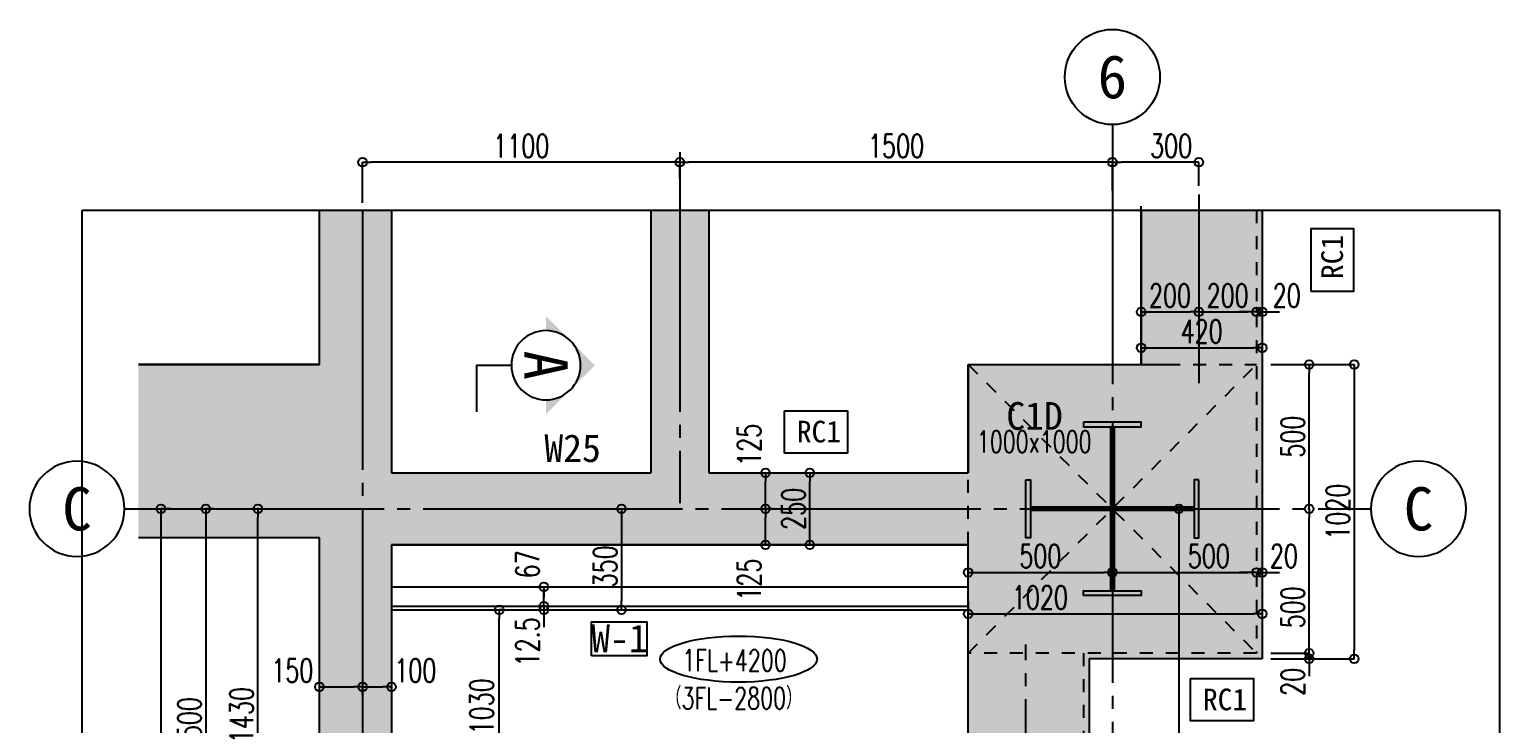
# Model space of a CAD drawing. Extents: x -229451 to 47804, y -161247 to 19812.
# Drawn here: x 11732 to 16831, y 17405 to 19812 of the extents above; entities that cross this region are included whole.
import ezdxf
from ezdxf.enums import TextEntityAlignment as Align

# ---------------------------------------------------------------- set-up
doc = ezdxf.new("R2010")
doc.units = 0
doc.header["$LTSCALE"] = 450
doc.linetypes.add('CENTER2', pattern=[2.3, 2, -0.1, 0.1, -0.1])
doc.linetypes.add('HIDDEN3', pattern=[0.2, 0.1, -0.1])
doc.layers.get('0').update_dxf_attribs({"linetype": 'CONTINUOUS'})
doc.layers.get('DEFPOINTS').update_dxf_attribs({"linetype": 'CONTINUOUS'})
doc.layers.add('E0_図面枠B_OFF', color=255, linetype='CONTINUOUS', plot=False)
for name, color, linetype in [('E1_文字A', 3, 'CONTINUOUS'), ('G1_ハッチング', 251, 'CONTINUOUS'), ('H寸法', 3, 'CONTINUOUS'), ('IA_通芯', 12, 'CENTER2'), ('IB_壁芯', 2, 'CENTER2'), ('ID1_躯体', 7, 'CONTINUOUS'), ('ID2_構造体', 8, 'HIDDEN3'), ('ID7_打放し表示', 231, 'UTILDN'), ('IE_鉄骨', 242, 'CONTINUOUS'), ('JA1_柱記号', 4, 'CONTINUOUS'), ('JA4_壁記号', 4, 'CONTINUOUS'), ('JA5_壁仕上記号', 4, 'CONTINUOUS'), ('JA7_切断記号', 241, 'CONTINUOUS'), ('JB1_仕上線A', 130, 'CONTINUOUS'), ('JB1_仕上線B_細線', 51, 'CONTINUOUS')]:
    doc.layers.add(name, color=color, linetype=linetype)
doc.styles.add('toda-A (0.7)', font='romans.shx', dxfattribs={"width": 0.7, "bigfont": 'extfont.shx'})
doc.styles.add('toda-G', font='')
doc.styles.get('toda-G').set_extended_font_data('MS Gothic')
doc.linetypes.add('UTILDN', pattern='A,5e-13,[130,ltypeshp.shx,S=0.45,R=0,X=0,Y=-0.45],0,-3', length=3)
doc.dimstyles.new('toda 1：30', dxfattribs={"dimscale": 30, "dimtxt": 2.7, "dimasz": 1, "dimexe": 0, "dimexo": 1, "dimgap": 0, "dimtad": 0, "dimdec": 3, "dimzin": 12, "dimdsep": 46, "dimtxsty": 'toda-A (0.7)', "dimblk": 'ORIGIN', "dimcen": 2.5, "dimclrd": 256, "dimclre": 256, "dimclrt": 7, "dimadec": 0, "dimazin": 0, "dimtfac": 1, "dimtdec": 3, "dimtix": 1, "dimtmove": 2, "dimatfit": 3, "dimldrblk": 'ORIGIN', "dimfxl": 0, "dimtvp": 0.7, "dimtolj": 1, "dimtzin": 0, "dimarcsym": 0})

# ---------------------------------------------------------------- blocks, each defined once
blk = doc.blocks.new('通芯符号B')
at = {"layer": 'IA_通芯', "linetype": 'Continuous'}
blk.add_circle((0, 0), 275, dxfattribs=at)
at = {"layer": 'IA_通芯', "style": 'toda-G'}
blk.add_attdef('X02', text='', height=250, dxfattribs=at).set_placement((0, 0), align=Align.MIDDLE)
blk = doc.blocks.new('_Origin')
at = {"color": 0, "linetype": 'ByBlock', "lineweight": -2}
blk.add_line((0, 0), (-1, 0), dxfattribs=at)
blk.add_circle((0, 0), 0.5, dxfattribs=at)
blk = doc.blocks.new('*D372')
at = {"layer": 'DEFPOINTS', "color": 0, "transparency": 16777216}
for p in [(15487.8, 17929.6), (14987.8, 17891.6), (15487.8, 17891.6)]:
    blk.add_point(p, dxfattribs=at)
at = {"layer": 'H寸法', "linetype": 'CENTER2', "lineweight": -2, "transparency": 16777216}
for p, q in [((14987.8, 17921.6), (14987.8, 17929.6)), ((15487.8, 17921.6), (15487.8, 17929.6))]:
    blk.add_line(p, q, dxfattribs=at)
at = {"layer": 'H寸法', "lineweight": -2, "transparency": 16777216}
blk.add_line((15017.8, 17929.6), (15457.8, 17929.6), dxfattribs=at)
at = {"layer": 'H寸法', "lineweight": -2, "transparency": 16777216, "xscale": 30, "yscale": 30, "zscale": 30, "rotation": 180}
blk.add_blockref('_Origin', (14987.8, 17929.6), dxfattribs=at)
at = {"layer": 'H寸法', "lineweight": -2, "transparency": 16777216, "xscale": 30, "yscale": 30, "zscale": 30}
blk.add_blockref('_Origin', (15487.8, 17929.6), dxfattribs=at)
at = {"layer": 'H寸法', "color": 7, "transparency": 16777216, "insert": (15237.8, 17986.3), "char_height": 81, "attachment_point": 5, "style": 'toda-A (0.7)'}
blk.add_mtext('\\A1;500', dxfattribs=at)
blk = doc.blocks.new('*D373')
at = {"layer": 'DEFPOINTS', "color": 0, "transparency": 16777216}
for p in [(15987.8, 17929.6), (15987.8, 17901.8), (15487.8, 17891.6)]:
    blk.add_point(p, dxfattribs=at)
at = {"layer": 'H寸法', "linetype": 'CENTER2', "lineweight": -2, "transparency": 16777216}
for p, q in [((15487.8, 17921.6), (15487.8, 17929.6)), ((15987.8, 17931.8), (15987.8, 17929.6))]:
    blk.add_line(p, q, dxfattribs=at)
at = {"layer": 'H寸法', "lineweight": -2, "transparency": 16777216}
blk.add_line((15517.8, 17929.6), (15957.8, 17929.6), dxfattribs=at)
at = {"layer": 'H寸法', "lineweight": -2, "transparency": 16777216, "xscale": 30, "yscale": 30, "zscale": 30, "rotation": 180}
blk.add_blockref('_Origin', (15487.8, 17929.6), dxfattribs=at)
at = {"layer": 'H寸法', "lineweight": -2, "transparency": 16777216, "xscale": 30, "yscale": 30, "zscale": 30}
blk.add_blockref('_Origin', (15987.8, 17929.6), dxfattribs=at)
at = {"layer": 'H寸法', "color": 7, "transparency": 16777216, "insert": (15822.4, 17986.3), "char_height": 81, "attachment_point": 5, "style": 'toda-A (0.7)'}
blk.add_mtext('\\A1;500', dxfattribs=at)
blk = doc.blocks.new('切断記号（小）')
at = {"layer": 'JA7_切断記号', "ltscale": 10}
h = blk.add_hatch(color=256, dxfattribs=at)
h.paths.add_polyline_path([(84.9, 84.9), (169.7, 0), (120, 0, 0.198912)])
h.paths.add_polyline_path([(-84.9, 84.9), (0, 169.7), (84.9, 84.9, 0.414214)])
h.paths.add_polyline_path([(-84.9, 84.9, 0.198912), (-120, 0), (-169.7, 0)])
blk.add_circle((0, 0), 120, dxfattribs=at)
at = {"layer": 'JA7_切断記号', "style": 'toda-G'}
blk.add_attdef('切断符号（小）', text='', height=150, dxfattribs=at).set_placement((0, 0), align=Align.MIDDLE)
blk = doc.blocks.new('*D378')
at = {"layer": 'DEFPOINTS', "color": 0, "transparency": 16777216}
for p in [(13361.8, 17799.9), (13401.5, 17799.9), (13897.9, 16769.9)]:
    blk.add_point(p, dxfattribs=at)
at = {"layer": 'H寸法', "linetype": 'CENTER2', "lineweight": -2, "transparency": 16777216}
for p, q in [((13371.5, 17799.9), (13361.8, 17799.9)), ((13867.9, 16769.9), (13361.8, 16769.9))]:
    blk.add_line(p, q, dxfattribs=at)
at = {"layer": 'H寸法', "lineweight": -2, "transparency": 16777216}
blk.add_line((13361.8, 16799.9), (13361.8, 17769.9), dxfattribs=at)
at = {"layer": 'H寸法', "lineweight": -2, "transparency": 16777216, "xscale": 30, "yscale": 30, "zscale": 30}
for p, rotation in [((13361.8, 17799.9), 90), ((13361.8, 16769.9), 270)]:
    blk.add_blockref('_Origin', p, dxfattribs=dict(at, rotation=rotation))
at = {"layer": 'H寸法', "color": 7, "transparency": 16777216, "insert": (13300.6, 17465.1), "char_height": 81, "attachment_point": 5, "rotation": 90, "style": 'toda-A (0.7)'}
blk.add_mtext('\\A1;1030', dxfattribs=at)
blk = doc.blocks.new('*D381')
at = {"layer": 'DEFPOINTS', "color": 0, "transparency": 16777216}
for p in [(12498.3, 18149.9), (12524.8, 18149.9), (12787.8, 16719.9)]:
    blk.add_point(p, dxfattribs=at)
at = {"layer": 'H寸法', "linetype": 'CENTER2', "lineweight": -2, "transparency": 16777216}
for p, q in [((12528.3, 18149.9), (12524.8, 18149.9)), ((12757.8, 16719.9), (12524.8, 16719.9))]:
    blk.add_line(p, q, dxfattribs=at)
at = {"layer": 'H寸法', "lineweight": -2, "transparency": 16777216}
blk.add_line((12524.8, 16749.9), (12524.8, 18119.9), dxfattribs=at)
at = {"layer": 'H寸法', "lineweight": -2, "transparency": 16777216, "xscale": 30, "yscale": 30, "zscale": 30}
for p, rotation in [((12524.8, 18149.9), 90), ((12524.8, 16719.9), 270)]:
    blk.add_blockref('_Origin', p, dxfattribs=dict(at, rotation=rotation))
at = {"layer": 'H寸法', "color": 7, "transparency": 16777216, "insert": (12468.1, 17434.9), "char_height": 81, "attachment_point": 5, "rotation": 90, "style": 'toda-A (0.7)'}
blk.add_mtext('\\A1;1430', dxfattribs=at)
blk = doc.blocks.new('*D385')
at = {"layer": 'DEFPOINTS', "color": 0, "transparency": 16777216}
for p in [(12253.9, 18149.9), (12188.4, 13949.9), (12270.6, 13949.9)]:
    blk.add_point(p, dxfattribs=at)
at = {"layer": 'H寸法', "linetype": 'CENTER2', "lineweight": -2, "transparency": 16777216}
for p, q in [((12223.9, 18149.9), (12188.4, 18149.9)), ((12240.6, 13949.9), (12188.4, 13949.9))]:
    blk.add_line(p, q, dxfattribs=at)
at = {"layer": 'H寸法', "lineweight": -2, "transparency": 16777216}
blk.add_line((12188.4, 18119.9), (12188.4, 13979.9), dxfattribs=at)
at = {"layer": 'H寸法', "lineweight": -2, "transparency": 16777216, "xscale": 30, "yscale": 30, "zscale": 30}
for p, rotation in [((12188.4, 18149.9), 90), ((12188.4, 13949.9), 270)]:
    blk.add_blockref('_Origin', p, dxfattribs=dict(at, rotation=rotation))
at = {"layer": 'H寸法', "color": 7, "transparency": 16777216, "insert": (12131.7, 16049.9), "char_height": 81, "attachment_point": 5, "rotation": 90, "style": 'toda-A (0.7)'}
blk.add_mtext('\\A1;4200', dxfattribs=at)
blk = doc.blocks.new('*D386')
at = {"layer": 'DEFPOINTS', "color": 0, "transparency": 16777216}
for p in [(14316.1, 18274.9), (14438.5, 18274.9), (14316.1, 18024.9)]:
    blk.add_point(p, dxfattribs=at)
at = {"layer": 'H寸法', "linetype": 'CENTER2', "lineweight": -2, "transparency": 16777216}
for p, q in [((14346.1, 18274.9), (14438.5, 18274.9)), ((14346.1, 18024.9), (14438.5, 18024.9))]:
    blk.add_line(p, q, dxfattribs=at)
at = {"layer": 'H寸法', "lineweight": -2, "transparency": 16777216}
blk.add_line((14438.5, 18054.9), (14438.5, 18244.9), dxfattribs=at)
at = {"layer": 'H寸法', "lineweight": -2, "transparency": 16777216, "xscale": 30, "yscale": 30, "zscale": 30}
for p, rotation in [((14438.5, 18274.9), 90), ((14438.5, 18024.9), 270)]:
    blk.add_blockref('_Origin', p, dxfattribs=dict(at, rotation=rotation))
at = {"layer": 'H寸法', "color": 7, "transparency": 16777216, "insert": (14381.8, 18149.9), "char_height": 81, "attachment_point": 5, "rotation": 90, "style": 'toda-A (0.7)'}
blk.add_mtext('\\A1;250', dxfattribs=at)
blk = doc.blocks.new('*D387')
at = {"layer": 'DEFPOINTS', "color": 0, "transparency": 16777216}
for p in [(16136.2, 18149.9), (16170, 18149.9), (16007.8, 17649.9)]:
    blk.add_point(p, dxfattribs=at)
at = {"layer": 'H寸法', "linetype": 'CENTER2', "lineweight": -2, "transparency": 16777216}
for p, q in [((16166.2, 18149.9), (16170, 18149.9)), ((16037.8, 17649.9), (16170, 17649.9))]:
    blk.add_line(p, q, dxfattribs=at)
at = {"layer": 'H寸法', "lineweight": -2, "transparency": 16777216}
blk.add_line((16170, 17679.9), (16170, 18119.9), dxfattribs=at)
at = {"layer": 'H寸法', "lineweight": -2, "transparency": 16777216, "xscale": 30, "yscale": 30, "zscale": 30}
for p, rotation in [((16170, 18149.9), 90), ((16170, 17649.9), 270)]:
    blk.add_blockref('_Origin', p, dxfattribs=dict(at, rotation=rotation))
at = {"layer": 'H寸法', "color": 7, "transparency": 16777216, "insert": (16113.3, 17808.6), "char_height": 81, "attachment_point": 5, "rotation": 90, "style": 'toda-A (0.7)'}
blk.add_mtext('\\A1;500', dxfattribs=at)
blk = doc.blocks.new('*D388')
at = {"layer": 'DEFPOINTS', "color": 0, "transparency": 16777216}
for p in [(16007.8, 18649.9), (16170, 18649.9), (16136.2, 18149.9)]:
    blk.add_point(p, dxfattribs=at)
at = {"layer": 'H寸法', "linetype": 'CENTER2', "lineweight": -2, "transparency": 16777216}
for p, q in [((16037.8, 18649.9), (16170, 18649.9)), ((16166.2, 18149.9), (16170, 18149.9))]:
    blk.add_line(p, q, dxfattribs=at)
at = {"layer": 'H寸法', "lineweight": -2, "transparency": 16777216}
blk.add_line((16170, 18179.9), (16170, 18619.9), dxfattribs=at)
at = {"layer": 'H寸法', "lineweight": -2, "transparency": 16777216, "xscale": 30, "yscale": 30, "zscale": 30}
for p, rotation in [((16170, 18649.9), 90), ((16170, 18149.9), 270)]:
    blk.add_blockref('_Origin', p, dxfattribs=dict(at, rotation=rotation))
at = {"layer": 'H寸法', "color": 7, "transparency": 16777216, "insert": (16113.3, 18399.9), "char_height": 81, "attachment_point": 5, "rotation": 90, "style": 'toda-A (0.7)'}
blk.add_mtext('\\A1;500', dxfattribs=at)
blk = doc.blocks.new('*D389')
at = {"layer": 'DEFPOINTS', "color": 0, "transparency": 16777216}
for p in [(16007.8, 17649.9), (16007.8, 17629.9), (16170, 17629.9)]:
    blk.add_point(p, dxfattribs=at)
at = {"layer": 'H寸法', "lineweight": -2, "transparency": 16777216}
for p, q in [((16170, 17679.9), (16170, 17709.9)), ((16170, 17649.9), (16170, 17629.9)), ((16170, 17599.9), (16170, 17569.9))]:
    blk.add_line(p, q, dxfattribs=at)
at = {"layer": 'H寸法', "linetype": 'CENTER2', "lineweight": -2, "transparency": 16777216}
for p, q in [((16037.8, 17649.9), (16170, 17649.9)), ((16037.8, 17629.9), (16170, 17629.9))]:
    blk.add_line(p, q, dxfattribs=at)
at = {"layer": 'H寸法', "lineweight": -2, "transparency": 16777216, "xscale": 30, "yscale": 30, "zscale": 30}
for p, rotation in [((16170, 17649.9), 270), ((16170, 17629.9), 90)]:
    blk.add_blockref('_Origin', p, dxfattribs=dict(at, rotation=rotation))
at = {"layer": 'H寸法', "color": 7, "transparency": 16777216, "insert": (16113.3, 17550.1), "char_height": 81, "attachment_point": 5, "rotation": 90, "style": 'toda-A (0.7)'}
blk.add_mtext('\\A1;20', dxfattribs=at)
blk = doc.blocks.new('*D390')
at = {"layer": 'DEFPOINTS', "color": 0, "transparency": 16777216}
for p in [(15987.8, 17901.8), (16007.8, 17929.6), (16007.8, 17901.8)]:
    blk.add_point(p, dxfattribs=at)
at = {"layer": 'H寸法', "lineweight": -2, "transparency": 16777216}
for p, q in [((15957.8, 17929.6), (15927.8, 17929.6)), ((15987.8, 17929.6), (16007.8, 17929.6)), ((16037.8, 17929.6), (16067.8, 17929.6))]:
    blk.add_line(p, q, dxfattribs=at)
at = {"layer": 'H寸法', "linetype": 'CENTER2', "lineweight": -2, "transparency": 16777216}
for p, q in [((15987.8, 17931.8), (15987.8, 17929.6)), ((16007.8, 17931.8), (16007.8, 17929.6))]:
    blk.add_line(p, q, dxfattribs=at)
at = {"layer": 'H寸法', "lineweight": -2, "transparency": 16777216, "xscale": 30, "yscale": 30, "zscale": 30}
blk.add_blockref('_Origin', (15987.8, 17929.6), dxfattribs=at)
at = {"layer": 'H寸法', "lineweight": -2, "transparency": 16777216, "xscale": 30, "yscale": 30, "zscale": 30, "rotation": 180}
blk.add_blockref('_Origin', (16007.8, 17929.6), dxfattribs=at)
at = {"layer": 'H寸法', "color": 7, "transparency": 16777216, "insert": (16082.7, 17986.3), "char_height": 81, "attachment_point": 5, "style": 'toda-A (0.7)'}
blk.add_mtext('\\A1;20', dxfattribs=at)
blk = doc.blocks.new('*D396')
at = {"layer": 'DEFPOINTS', "color": 0, "transparency": 16777216}
for p in [(15657.3, 18149.9), (15407.8, 16719.9), (15718.1, 16719.9)]:
    blk.add_point(p, dxfattribs=at)
at = {"layer": 'H寸法', "linetype": 'CENTER2', "lineweight": -2, "transparency": 16777216}
for p, q in [((15687.3, 18149.9), (15718.1, 18149.9)), ((15437.8, 16719.9), (15718.1, 16719.9))]:
    blk.add_line(p, q, dxfattribs=at)
at = {"layer": 'H寸法', "lineweight": -2, "transparency": 16777216}
blk.add_line((15718.1, 18119.9), (15718.1, 16749.9), dxfattribs=at)
at = {"layer": 'H寸法', "lineweight": -2, "transparency": 16777216, "xscale": 30, "yscale": 30, "zscale": 30}
for p, rotation in [((15718.1, 18149.9), 90), ((15718.1, 16719.9), 270)]:
    blk.add_blockref('_Origin', p, dxfattribs=dict(at, rotation=rotation))
at = {"layer": 'H寸法', "color": 7, "transparency": 16777216, "insert": (15661.4, 17242.2), "char_height": 81, "attachment_point": 5, "rotation": 90, "style": 'toda-A (0.7)'}
blk.add_mtext('\\A1;1430', dxfattribs=at)
blk = doc.blocks.new('*D401')
at = {"layer": 'DEFPOINTS', "color": 0, "transparency": 16777216}
for p in [(16007.8, 18708.4), (15587.8, 18660.4), (16007.8, 18660.4)]:
    blk.add_point(p, dxfattribs=at)
at = {"layer": 'H寸法', "linetype": 'CENTER2', "lineweight": -2, "transparency": 16777216}
for p, q in [((15587.8, 18690.4), (15587.8, 18708.4)), ((16007.8, 18690.4), (16007.8, 18708.4))]:
    blk.add_line(p, q, dxfattribs=at)
at = {"layer": 'H寸法', "lineweight": -2, "transparency": 16777216}
blk.add_line((15617.8, 18708.4), (15977.8, 18708.4), dxfattribs=at)
at = {"layer": 'H寸法', "lineweight": -2, "transparency": 16777216, "xscale": 30, "yscale": 30, "zscale": 30, "rotation": 180}
blk.add_blockref('_Origin', (15587.8, 18708.4), dxfattribs=at)
at = {"layer": 'H寸法', "lineweight": -2, "transparency": 16777216, "xscale": 30, "yscale": 30, "zscale": 30}
blk.add_blockref('_Origin', (16007.8, 18708.4), dxfattribs=at)
at = {"layer": 'H寸法', "color": 7, "transparency": 16777216, "insert": (15797.8, 18765.1), "char_height": 81, "attachment_point": 5, "style": 'toda-A (0.7)'}
blk.add_mtext('\\A1;420', dxfattribs=at)
blk = doc.blocks.new('*D402')
at = {"layer": 'DEFPOINTS', "color": 0, "transparency": 16777216}
for p in [(15787.8, 18832.4), (15587.8, 18813.5), (15787.8, 18813.5)]:
    blk.add_point(p, dxfattribs=at)
at = {"layer": 'H寸法', "linetype": 'CENTER2', "lineweight": -2, "transparency": 16777216}
for p, q in [((15587.8, 18843.5), (15587.8, 18832.4)), ((15787.8, 18843.5), (15787.8, 18832.4))]:
    blk.add_line(p, q, dxfattribs=at)
at = {"layer": 'H寸法', "lineweight": -2, "transparency": 16777216}
blk.add_line((15617.8, 18832.4), (15757.8, 18832.4), dxfattribs=at)
at = {"layer": 'H寸法', "lineweight": -2, "transparency": 16777216, "xscale": 30, "yscale": 30, "zscale": 30, "rotation": 180}
blk.add_blockref('_Origin', (15587.8, 18832.4), dxfattribs=at)
at = {"layer": 'H寸法', "lineweight": -2, "transparency": 16777216, "xscale": 30, "yscale": 30, "zscale": 30}
blk.add_blockref('_Origin', (15787.8, 18832.4), dxfattribs=at)
at = {"layer": 'H寸法', "color": 7, "transparency": 16777216, "insert": (15687.8, 18889.1), "char_height": 81, "attachment_point": 5, "style": 'toda-A (0.7)'}
blk.add_mtext('\\A1;200', dxfattribs=at)
blk = doc.blocks.new('*D403')
at = {"layer": 'DEFPOINTS', "color": 0, "transparency": 16777216}
for p in [(15987.8, 18832.4), (15787.8, 18813.5), (15987.8, 18813.5)]:
    blk.add_point(p, dxfattribs=at)
at = {"layer": 'H寸法', "linetype": 'CENTER2', "lineweight": -2, "transparency": 16777216}
for p, q in [((15787.8, 18843.5), (15787.8, 18832.4)), ((15987.8, 18843.5), (15987.8, 18832.4))]:
    blk.add_line(p, q, dxfattribs=at)
at = {"layer": 'H寸法', "lineweight": -2, "transparency": 16777216}
blk.add_line((15817.8, 18832.4), (15957.8, 18832.4), dxfattribs=at)
at = {"layer": 'H寸法', "lineweight": -2, "transparency": 16777216, "xscale": 30, "yscale": 30, "zscale": 30, "rotation": 180}
blk.add_blockref('_Origin', (15787.8, 18832.4), dxfattribs=at)
at = {"layer": 'H寸法', "lineweight": -2, "transparency": 16777216, "xscale": 30, "yscale": 30, "zscale": 30}
blk.add_blockref('_Origin', (15987.8, 18832.4), dxfattribs=at)
at = {"layer": 'H寸法', "color": 7, "transparency": 16777216, "insert": (15887.8, 18889.1), "char_height": 81, "attachment_point": 5, "style": 'toda-A (0.7)'}
blk.add_mtext('\\A1;200', dxfattribs=at)
blk = doc.blocks.new('*D404')
at = {"layer": 'DEFPOINTS', "color": 0, "transparency": 16777216}
for p in [(16007.8, 18832.4), (15987.8, 18813.5), (16007.8, 18813.5)]:
    blk.add_point(p, dxfattribs=at)
at = {"layer": 'H寸法', "lineweight": -2, "transparency": 16777216}
for p, q in [((15957.8, 18832.4), (15927.8, 18832.4)), ((15987.8, 18832.4), (16007.8, 18832.4)), ((16037.8, 18832.4), (16067.8, 18832.4))]:
    blk.add_line(p, q, dxfattribs=at)
at = {"layer": 'H寸法', "linetype": 'CENTER2', "lineweight": -2, "transparency": 16777216}
for p, q in [((15987.8, 18843.5), (15987.8, 18832.4)), ((16007.8, 18843.5), (16007.8, 18832.4))]:
    blk.add_line(p, q, dxfattribs=at)
at = {"layer": 'H寸法', "lineweight": -2, "transparency": 16777216, "xscale": 30, "yscale": 30, "zscale": 30}
blk.add_blockref('_Origin', (15987.8, 18832.4), dxfattribs=at)
at = {"layer": 'H寸法', "lineweight": -2, "transparency": 16777216, "xscale": 30, "yscale": 30, "zscale": 30, "rotation": 180}
blk.add_blockref('_Origin', (16007.8, 18832.4), dxfattribs=at)
at = {"layer": 'H寸法', "color": 7, "transparency": 16777216, "insert": (16092.7, 18889.1), "char_height": 81, "attachment_point": 5, "style": 'toda-A (0.7)'}
blk.add_mtext('\\A1;20', dxfattribs=at)
blk = doc.blocks.new('*D409')
at = {"layer": 'DEFPOINTS', "color": 0, "transparency": 16777216}
for p in [(13741.3, 18149.9), (13754.5, 17799.9), (13785.5, 17799.9)]:
    blk.add_point(p, dxfattribs=at)
at = {"layer": 'H寸法', "linetype": 'CENTER2', "lineweight": -2, "transparency": 16777216}
for p, q in [((13771.3, 18149.9), (13785.5, 18149.9)), ((13784.5, 17799.9), (13785.5, 17799.9))]:
    blk.add_line(p, q, dxfattribs=at)
at = {"layer": 'H寸法', "lineweight": -2, "transparency": 16777216}
blk.add_line((13785.5, 18119.9), (13785.5, 17829.9), dxfattribs=at)
at = {"layer": 'H寸法', "lineweight": -2, "transparency": 16777216, "xscale": 30, "yscale": 30, "zscale": 30}
for p, rotation in [((13785.5, 18149.9), 90), ((13785.5, 17799.9), 270)]:
    blk.add_blockref('_Origin', p, dxfattribs=dict(at, rotation=rotation))
at = {"layer": 'H寸法', "color": 7, "transparency": 16777216, "insert": (13728.8, 17950.3), "char_height": 81, "attachment_point": 5, "rotation": 90, "style": 'toda-A (0.7)'}
blk.add_mtext('\\A1;350', dxfattribs=at)
blk = doc.blocks.new('*D410')
at = {"layer": 'DEFPOINTS', "color": 0, "transparency": 16777216}
for p in [(14281.6, 18149.9), (14285.1, 18149.9), (14274.2, 18024.9)]:
    blk.add_point(p, dxfattribs=at)
at = {"layer": 'H寸法', "linetype": 'CENTER2', "lineweight": -2, "transparency": 16777216}
for p, q in [((14311.6, 18149.9), (14285.1, 18149.9)), ((14304.2, 18024.9), (14285.1, 18024.9))]:
    blk.add_line(p, q, dxfattribs=at)
at = {"layer": 'H寸法', "lineweight": -2, "transparency": 16777216}
blk.add_line((14285.1, 18054.9), (14285.1, 18119.9), dxfattribs=at)
at = {"layer": 'H寸法', "lineweight": -2, "transparency": 16777216, "xscale": 30, "yscale": 30, "zscale": 30}
for p, rotation in [((14285.1, 18149.9), 90), ((14285.1, 18024.9), 270)]:
    blk.add_blockref('_Origin', p, dxfattribs=dict(at, rotation=rotation))
at = {"layer": 'H寸法', "color": 7, "transparency": 16777216, "insert": (14228.4, 17904), "char_height": 81, "attachment_point": 5, "rotation": 90, "style": 'toda-A (0.7)'}
blk.add_mtext('\\A1;125', dxfattribs=at)
blk = doc.blocks.new('*D411')
at = {"layer": 'DEFPOINTS', "color": 0, "transparency": 16777216}
for p in [(14225.7, 18274.9), (14285.1, 18274.9), (14225.7, 18149.9)]:
    blk.add_point(p, dxfattribs=at)
at = {"layer": 'H寸法', "linetype": 'CENTER2', "lineweight": -2, "transparency": 16777216}
for p, q in [((14255.7, 18274.9), (14285.1, 18274.9)), ((14255.7, 18149.9), (14285.1, 18149.9))]:
    blk.add_line(p, q, dxfattribs=at)
at = {"layer": 'H寸法', "lineweight": -2, "transparency": 16777216}
blk.add_line((14285.1, 18179.9), (14285.1, 18244.9), dxfattribs=at)
at = {"layer": 'H寸法', "lineweight": -2, "transparency": 16777216, "xscale": 30, "yscale": 30, "zscale": 30}
for p, rotation in [((14285.1, 18274.9), 90), ((14285.1, 18149.9), 270)]:
    blk.add_blockref('_Origin', p, dxfattribs=dict(at, rotation=rotation))
at = {"layer": 'H寸法', "color": 7, "transparency": 16777216, "insert": (14228.4, 18371.7), "char_height": 81, "attachment_point": 5, "rotation": 90, "style": 'toda-A (0.7)'}
blk.add_mtext('\\A1;125', dxfattribs=at)
blk = doc.blocks.new('*D431')
at = {"layer": 'DEFPOINTS', "color": 0, "transparency": 16777216}
for p in [(14987.8, 17859.2), (16007.8, 17859.2), (16007.8, 17785.8)]:
    blk.add_point(p, dxfattribs=at)
at = {"layer": 'H寸法', "linetype": 'CENTER2', "lineweight": -2, "transparency": 16777216}
for p, q in [((14987.8, 17829.2), (14987.8, 17785.8)), ((16007.8, 17829.2), (16007.8, 17785.8))]:
    blk.add_line(p, q, dxfattribs=at)
at = {"layer": 'H寸法', "lineweight": -2, "transparency": 16777216}
blk.add_line((15017.8, 17785.8), (15977.8, 17785.8), dxfattribs=at)
at = {"layer": 'H寸法', "lineweight": -2, "transparency": 16777216, "xscale": 30, "yscale": 30, "zscale": 30, "rotation": 180}
blk.add_blockref('_Origin', (14987.8, 17785.8), dxfattribs=at)
at = {"layer": 'H寸法', "lineweight": -2, "transparency": 16777216, "xscale": 30, "yscale": 30, "zscale": 30}
blk.add_blockref('_Origin', (16007.8, 17785.8), dxfattribs=at)
at = {"layer": 'H寸法', "color": 7, "transparency": 16777216, "insert": (15236.4, 17842.5), "char_height": 81, "attachment_point": 5, "style": 'toda-A (0.7)'}
blk.add_mtext('\\A1;1020', dxfattribs=at)
blk = doc.blocks.new('*D432')
at = {"layer": 'DEFPOINTS', "color": 0, "transparency": 16777216}
for p in [(16007.8, 18649.9), (16007.8, 17629.9), (16326.8, 17629.9)]:
    blk.add_point(p, dxfattribs=at)
at = {"layer": 'H寸法', "linetype": 'CENTER2', "lineweight": -2, "transparency": 16777216}
for p, q in [((16037.8, 18649.9), (16326.8, 18649.9)), ((16037.8, 17629.9), (16326.8, 17629.9))]:
    blk.add_line(p, q, dxfattribs=at)
at = {"layer": 'H寸法', "lineweight": -2, "transparency": 16777216}
blk.add_line((16326.8, 18619.9), (16326.8, 17659.9), dxfattribs=at)
at = {"layer": 'H寸法', "lineweight": -2, "transparency": 16777216, "xscale": 30, "yscale": 30, "zscale": 30}
for p, rotation in [((16326.8, 18649.9), 90), ((16326.8, 17629.9), 270)]:
    blk.add_blockref('_Origin', p, dxfattribs=dict(at, rotation=rotation))
at = {"layer": 'H寸法', "color": 7, "transparency": 16777216, "insert": (16270.1, 18139.9), "char_height": 81, "attachment_point": 5, "rotation": 90, "style": 'toda-A (0.7)'}
blk.add_mtext('\\A1;1020', dxfattribs=at)
blk = doc.blocks.new('*D445')
at = {"layer": 'DEFPOINTS', "color": 0, "transparency": 16777216}
for p in [(13529.4, 17879.4), (13516.6, 17812.4), (13529.4, 17812.4)]:
    blk.add_point(p, dxfattribs=at)
at = {"layer": 'H寸法', "linetype": 'CENTER2', "lineweight": -2, "transparency": 16777216}
for p, q in [((13499.4, 17879.4), (13516.6, 17879.4)), ((13499.4, 17812.4), (13516.6, 17812.4))]:
    blk.add_line(p, q, dxfattribs=at)
at = {"layer": 'H寸法', "lineweight": -2, "transparency": 16777216}
blk.add_line((13516.6, 17849.4), (13516.6, 17842.4), dxfattribs=at)
at = {"layer": 'H寸法', "lineweight": -2, "transparency": 16777216, "xscale": 30, "yscale": 30, "zscale": 30}
for p, rotation in [((13516.6, 17879.4), 90), ((13516.6, 17812.4), 270)]:
    blk.add_blockref('_Origin', p, dxfattribs=dict(at, rotation=rotation))
at = {"layer": 'H寸法', "color": 7, "transparency": 16777216, "insert": (13459.9, 17957.6), "char_height": 81, "attachment_point": 5, "rotation": 90, "style": 'toda-A (0.7)'}
blk.add_mtext('\\A1;67', dxfattribs=at)
blk = doc.blocks.new('*D446')
at = {"layer": 'DEFPOINTS', "color": 0, "transparency": 16777216}
for p in [(13516.6, 17799.9), (13544, 17812.4), (13544, 17799.9)]:
    blk.add_point(p, dxfattribs=at)
at = {"layer": 'H寸法', "lineweight": -2, "transparency": 16777216}
for p, q in [((13516.6, 17842.4), (13516.6, 17872.4)), ((13516.6, 17812.4), (13516.6, 17799.9)), ((13516.6, 17769.9), (13516.6, 17739.9))]:
    blk.add_line(p, q, dxfattribs=at)
at = {"layer": 'H寸法', "linetype": 'CENTER2', "lineweight": -2, "transparency": 16777216}
for p, q in [((13514, 17812.4), (13516.6, 17812.4)), ((13514, 17799.9), (13516.6, 17799.9))]:
    blk.add_line(p, q, dxfattribs=at)
at = {"layer": 'H寸法', "lineweight": -2, "transparency": 16777216, "xscale": 30, "yscale": 30, "zscale": 30}
for p, rotation in [((13516.6, 17812.4), 270), ((13516.6, 17799.9), 90)]:
    blk.add_blockref('_Origin', p, dxfattribs=dict(at, rotation=rotation))
at = {"layer": 'H寸法', "color": 7, "transparency": 16777216, "insert": (13459.9, 17688.7), "char_height": 81, "attachment_point": 5, "rotation": 90, "style": 'toda-A (0.7)'}
blk.add_mtext('\\A1;12.5', dxfattribs=at)
blk = doc.blocks.new('壁仕上記号Ｓ')
at = {"layer": 'JA5_壁仕上記号'}
blk.add_lwpolyline([(-99.3, 60.2), (82.2, 60.2), (82.2, -62.1), (-99.3, -62.1)], close=True, dxfattribs=at)
at = {"layer": 'JA5_壁仕上記号', "style": 'toda-G'}
blk.add_attdef('壁仕上符号', text='', height=135, dxfattribs=at).set_placement((0, 0), align=Align.MIDDLE)
blk = doc.blocks.new('*D473')
at = {"layer": 'DEFPOINTS', "color": 0, "transparency": 16777216}
for p in [(15487.8, 19378), (15487.8, 19351.1), (15787.8, 19239.5)]:
    blk.add_point(p, dxfattribs=at)
at = {"layer": 'H寸法', "linetype": 'CENTER2', "lineweight": -2, "transparency": 16777216}
for p, q in [((15487.8, 19348), (15487.8, 19351.1)), ((15787.8, 19269.5), (15787.8, 19351.1))]:
    blk.add_line(p, q, dxfattribs=at)
at = {"layer": 'H寸法', "lineweight": -2, "transparency": 16777216}
blk.add_line((15757.8, 19351.1), (15517.8, 19351.1), dxfattribs=at)
at = {"layer": 'H寸法', "lineweight": -2, "transparency": 16777216, "xscale": 30, "yscale": 30, "zscale": 30, "rotation": 180}
blk.add_blockref('_Origin', (15487.8, 19351.1), dxfattribs=at)
at = {"layer": 'H寸法', "lineweight": -2, "transparency": 16777216, "xscale": 30, "yscale": 30, "zscale": 30}
blk.add_blockref('_Origin', (15787.8, 19351.1), dxfattribs=at)
at = {"layer": 'H寸法', "color": 7, "transparency": 16777216, "insert": (15691.6, 19407.8), "char_height": 81, "attachment_point": 5, "style": 'toda-A (0.7)'}
blk.add_mtext('\\A1;300', dxfattribs=at)
blk = doc.blocks.new('*D474')
at = {"layer": 'DEFPOINTS', "color": 0, "transparency": 16777216}
for p in [(13987.8, 19351.1), (13987.8, 19264.6), (15487.8, 19223.1)]:
    blk.add_point(p, dxfattribs=at)
at = {"layer": 'H寸法', "linetype": 'CENTER2', "lineweight": -2, "transparency": 16777216}
for p, q in [((13987.8, 19294.6), (13987.8, 19351.1)), ((15487.8, 19253.1), (15487.8, 19351.1))]:
    blk.add_line(p, q, dxfattribs=at)
at = {"layer": 'H寸法', "lineweight": -2, "transparency": 16777216}
blk.add_line((15457.8, 19351.1), (14017.8, 19351.1), dxfattribs=at)
at = {"layer": 'H寸法', "lineweight": -2, "transparency": 16777216, "xscale": 30, "yscale": 30, "zscale": 30, "rotation": 180}
blk.add_blockref('_Origin', (13987.8, 19351.1), dxfattribs=at)
at = {"layer": 'H寸法', "lineweight": -2, "transparency": 16777216, "xscale": 30, "yscale": 30, "zscale": 30}
blk.add_blockref('_Origin', (15487.8, 19351.1), dxfattribs=at)
at = {"layer": 'H寸法', "color": 7, "transparency": 16777216, "insert": (14737.8, 19407.8), "char_height": 81, "attachment_point": 5, "style": 'toda-A (0.7)'}
blk.add_mtext('\\A1;1500', dxfattribs=at)
blk = doc.blocks.new('*D475')
at = {"layer": 'DEFPOINTS', "color": 0, "transparency": 16777216}
for p in [(12887.8, 19351.1), (13987.8, 19264.6), (12887.8, 19180.9)]:
    blk.add_point(p, dxfattribs=at)
at = {"layer": 'H寸法', "linetype": 'CENTER2', "lineweight": -2, "transparency": 16777216}
for p, q in [((12887.8, 19210.9), (12887.8, 19351.1)), ((13987.8, 19294.6), (13987.8, 19351.1))]:
    blk.add_line(p, q, dxfattribs=at)
at = {"layer": 'H寸法', "lineweight": -2, "transparency": 16777216}
blk.add_line((13957.8, 19351.1), (12917.8, 19351.1), dxfattribs=at)
at = {"layer": 'H寸法', "lineweight": -2, "transparency": 16777216, "xscale": 30, "yscale": 30, "zscale": 30, "rotation": 180}
blk.add_blockref('_Origin', (12887.8, 19351.1), dxfattribs=at)
at = {"layer": 'H寸法', "lineweight": -2, "transparency": 16777216, "xscale": 30, "yscale": 30, "zscale": 30}
blk.add_blockref('_Origin', (13987.8, 19351.1), dxfattribs=at)
at = {"layer": 'H寸法', "color": 7, "transparency": 16777216, "insert": (13437.8, 19407.8), "char_height": 81, "attachment_point": 5, "style": 'toda-A (0.7)'}
blk.add_mtext('\\A1;1100', dxfattribs=at)
blk = doc.blocks.new('*D476')
at = {"layer": 'DEFPOINTS', "color": 0, "transparency": 16777216}
for p in [(12340.8, 18149.9), (12343.8, 16649.9), (12465.7, 16649.9)]:
    blk.add_point(p, dxfattribs=at)
at = {"layer": 'H寸法', "linetype": 'CENTER2', "lineweight": -2, "transparency": 16777216}
for p, q in [((12370.8, 18149.9), (12343.8, 18149.9)), ((12435.7, 16649.9), (12343.8, 16649.9))]:
    blk.add_line(p, q, dxfattribs=at)
at = {"layer": 'H寸法', "lineweight": -2, "transparency": 16777216}
blk.add_line((12343.8, 18119.9), (12343.8, 16679.9), dxfattribs=at)
at = {"layer": 'H寸法', "lineweight": -2, "transparency": 16777216, "xscale": 30, "yscale": 30, "zscale": 30}
for p, rotation in [((12343.8, 18149.9), 90), ((12343.8, 16649.9), 270)]:
    blk.add_blockref('_Origin', p, dxfattribs=dict(at, rotation=rotation))
at = {"layer": 'H寸法', "color": 7, "transparency": 16777216, "insert": (12287.1, 17399.9), "char_height": 81, "attachment_point": 5, "rotation": 90, "style": 'toda-A (0.7)'}
blk.add_mtext('\\A1;1500', dxfattribs=at)
blk = doc.blocks.new('*D478')
at = {"layer": 'DEFPOINTS', "color": 0, "transparency": 16777216}
for p in [(12737.8, 17537.9), (12887.8, 17537.9), (12887.8, 17532.6)]:
    blk.add_point(p, dxfattribs=at)
at = {"layer": 'H寸法', "linetype": 'CENTER2', "lineweight": -2, "transparency": 16777216}
for p, q in [((12737.8, 17507.9), (12737.8, 17532.6)), ((12887.8, 17507.9), (12887.8, 17532.6))]:
    blk.add_line(p, q, dxfattribs=at)
at = {"layer": 'H寸法', "lineweight": -2, "transparency": 16777216}
blk.add_line((12767.8, 17532.6), (12857.8, 17532.6), dxfattribs=at)
at = {"layer": 'H寸法', "lineweight": -2, "transparency": 16777216, "xscale": 30, "yscale": 30, "zscale": 30, "rotation": 180}
blk.add_blockref('_Origin', (12737.8, 17532.6), dxfattribs=at)
at = {"layer": 'H寸法', "lineweight": -2, "transparency": 16777216, "xscale": 30, "yscale": 30, "zscale": 30}
blk.add_blockref('_Origin', (12887.8, 17532.6), dxfattribs=at)
at = {"layer": 'H寸法', "color": 7, "transparency": 16777216, "insert": (12644.1, 17589.3), "char_height": 81, "attachment_point": 5, "style": 'toda-A (0.7)'}
blk.add_mtext('\\A1;150', dxfattribs=at)
blk = doc.blocks.new('*D479')
at = {"layer": 'DEFPOINTS', "color": 0, "transparency": 16777216}
for p in [(12887.8, 17494.6), (12987.8, 17532.6), (12987.8, 17494.6)]:
    blk.add_point(p, dxfattribs=at)
at = {"layer": 'H寸法', "linetype": 'CENTER2', "lineweight": -2, "transparency": 16777216}
for p, q in [((12887.8, 17524.6), (12887.8, 17532.6)), ((12987.8, 17524.6), (12987.8, 17532.6))]:
    blk.add_line(p, q, dxfattribs=at)
at = {"layer": 'H寸法', "lineweight": -2, "transparency": 16777216}
blk.add_line((12917.8, 17532.6), (12957.8, 17532.6), dxfattribs=at)
at = {"layer": 'H寸法', "lineweight": -2, "transparency": 16777216, "xscale": 30, "yscale": 30, "zscale": 30, "rotation": 180}
blk.add_blockref('_Origin', (12887.8, 17532.6), dxfattribs=at)
at = {"layer": 'H寸法', "lineweight": -2, "transparency": 16777216, "xscale": 30, "yscale": 30, "zscale": 30}
blk.add_blockref('_Origin', (12987.8, 17532.6), dxfattribs=at)
at = {"layer": 'H寸法', "color": 7, "transparency": 16777216, "insert": (13070.7, 17589.3), "char_height": 81, "attachment_point": 5, "style": 'toda-A (0.7)'}
blk.add_mtext('\\A1;100', dxfattribs=at)

msp = doc.modelspace()

# ---------------------------------------------------------------- hatches: boundary and pattern name
at = {"layer": 'G1_ハッチング'}
h = msp.add_hatch(color=256, dxfattribs=at)
h.paths.add_polyline_path([(16007.809, 19184.8986), (15587.809, 19184.8986), (15587.809, 18649.8986), (14987.809, 18649.8986), (14987.809, 18274.8986), (14087.809, 18274.8986), (14087.809, 19184.8986), (13887.809, 19184.8986), (13887.809, 18274.8986), (12987.809, 18274.8986), (12987.809, 19184.8986), (12737.809, 19184.8986), (12737.809, 18649.8986), (12109.9672, 18649.8986), (12109.9672, 18049.8986), (12737.809, 18049.8986), (12737.809, 16774.8986), (12109.9672, 16774.8986), (12109.9672, 16524.8986), (12737.809, 16524.8986), (12737.809, 13485.078), (12987.809, 13485.078), (12987.809, 13799.8986), (14987.809, 13799.8986), (14987.809, 13485.078), (15407.809, 13485.078), (15407.809, 17629.8986), (16007.809, 17629.8986)])
h.paths.add_polyline_path([(14987.809, 14049.8986), (12987.809, 14049.8986), (12987.809, 18024.8986), (14987.809, 18024.8986)], flags=16)

# ---------------------------------------------------------------- linework, layer by layer
at = {"layer": 'E0_図面枠B_OFF'}
msp.add_lwpolyline([(11915.3963, 19184.8986), (16830.7482, 19184.8986), (16830.7482, 12652.787), (11915.3963, 12652.787)], close=True, dxfattribs=at)
at = {"layer": 'E1_文字A', "color": 3, "linetype": 'ByBlock'}
msp.add_ellipse((14191.5174, 17629.0612), major_axis=(272.0809, 0), ratio=0.293812859, dxfattribs=at)
at = {"layer": 'IA_通芯'}
for p, q in [((15487.809, 19481.7546), (15487.809, 13137.2651)), ((12062.1227, 18149.8986), (16384.5371, 18149.8986))]:
    msp.add_line(p, q, dxfattribs=at)
at = {"layer": 'IB_壁芯'}
for p, q in [((13987.809, 19385.7049), (13987.809, 18169.1623)), ((15787.809, 19239.4621), (15787.809, 18584.9643)), ((12887.809, 19184.8986), (12887.809, 13485.0011)), ((15187.809, 13485.078), (15187.809, 17679.3661))]:
    msp.add_line(p, q, dxfattribs=at)
at = {"layer": 'ID1_躯体'}
for p, q in [((12737.809, 18649.8986), (12737.809, 19184.8986)), ((12987.809, 19184.8986), (12987.809, 18274.8986)), ((13887.809, 19184.8986), (13887.809, 18274.8986)), ((14087.809, 19184.8986), (14087.809, 18274.8986)), ((15587.809, 19184.8986), (15587.809, 18649.8986)), ((16007.809, 19184.8986), (16007.809, 17629.8986)), ((12737.809, 18649.8986), (12109.9672, 18649.8986)), ((14987.809, 18649.8986), (15587.809, 18649.8986)), ((14987.809, 18649.8986), (14987.809, 18274.8986)), ((12987.809, 18274.8986), (13887.809, 18274.8986)), ((14087.809, 18274.8986), (14987.809, 18274.8986)), ((12737.809, 18049.8986), (12109.9672, 18049.8986)), ((12737.809, 16774.8986), (12737.809, 18049.8986)), ((12987.809, 18024.8986), (14987.809, 18024.8986)), ((12987.809, 18024.8986), (12987.809, 14049.8986)), ((14987.809, 14049.8986), (14987.809, 18024.8986)), ((16007.809, 17629.8986), (15407.809, 17629.8986)), ((15407.809, 17629.8986), (15407.809, 13485.078))]:
    msp.add_line(p, q, dxfattribs=at)
at = {"layer": 'ID2_構造体'}
for p, q in [((15987.809, 19184.8986), (15987.809, 17649.8986)), ((14987.809, 17650.0486), (15987.809, 18649.8986)), ((14987.809, 18649.8986), (15987.809, 17650.0486)), ((15587.809, 18649.8986), (15987.809, 18649.8986)), ((15587.809, 18649.8986), (15987.809, 18649.8986)), ((14987.809, 18024.8986), (14987.809, 18274.8986)), ((15987.809, 17649.8986), (14987.809, 17649.8986)), ((15387.809, 17649.8986), (15387.809, 13485.078))]:
    msp.add_line(p, q, dxfattribs=at)
at = {"layer": 'ID7_打放し表示', "ltscale": 0.1}
for p, q in [((12737.809, 18649.8986), (12737.809, 19184.8986)), ((14087.809, 19184.8986), (14087.809, 18274.8986)), ((15587.809, 18649.8986), (15587.809, 19199.0821)), ((16007.809, 19184.8986), (16007.809, 17629.8986)), ((12109.9672, 18649.8986), (12737.809, 18649.8986)), ((14987.809, 18649.8986), (15687.809, 18649.8986)), ((14987.809, 18274.8986), (14987.809, 18649.8986)), ((14087.809, 18274.8986), (14987.809, 18274.8986)), ((12737.809, 16774.8986), (12737.809, 18049.8986)), ((12987.809, 18024.8986), (12987.809, 14049.8986)), ((14987.809, 18024.8986), (12987.809, 18024.8986)), ((14987.809, 14049.8986), (14987.809, 18024.8986)), ((15407.809, 17629.8986), (15407.809, 13485.078)), ((16007.809, 17629.8986), (15407.809, 17629.8986))]:
    msp.add_line(p, q, dxfattribs=at)
at = {"layer": 'IE_鉄骨'}
for p, q in [((15481.809, 18433.8986), (15481.809, 17865.8986)), ((15493.809, 18433.8986), (15493.809, 17865.8986)), ((15771.809, 18155.8986), (15203.809, 18155.8986)), ((15771.809, 18143.8986), (15203.809, 18143.8986))]:
    msp.add_line(p, q, dxfattribs=at)
for points in [[(15387.809, 18449.8986), (15387.809, 18433.8986), (15587.809, 18433.8986), (15587.809, 18449.8986)], [(15187.809, 18249.8986), (15203.809, 18249.8986), (15203.809, 18049.8986), (15187.809, 18049.8986)], [(15787.809, 18249.8986), (15771.809, 18249.8986), (15771.809, 18049.8986), (15787.809, 18049.8986)], [(15387.809, 17849.8986), (15387.809, 17865.8986), (15587.809, 17865.8986), (15587.809, 17849.8986)]]:
    msp.add_lwpolyline(points, close=True, dxfattribs=at)
at = {"layer": 'JA4_壁記号'}
msp.add_lwpolyline([(13682.0274, 17640.2613), (13682.0274, 17758.0616), (13873.8283, 17758.0616), (13873.8283, 17640.2613)], close=True, dxfattribs=at)
at = {"layer": 'JA7_切断記号'}
msp.add_lwpolyline([(13283.5773, 18486.3433), (13283.5773, 18647.5815), (13403.5773, 18647.5815)], dxfattribs=at)
at = {"layer": 'JB1_仕上線A'}
msp.add_line((12987.809, 17799.8986), (14987.809, 17799.8986), dxfattribs=at)
at = {"layer": 'JB1_仕上線B_細線'}
for p, q in [((12987.809, 17879.3986), (14987.809, 17879.3986)), ((12987.809, 17812.3986), (14987.809, 17812.3986))]:
    msp.add_line(p, q, dxfattribs=at)

# ---------------------------------------------------------------- block references
at = {"layer": 'IA_通芯', "xscale": 0.6, "yscale": 0.6, "zscale": 0.6}
msp.add_blockref('通芯符号B', (15487.809, 19646.7546), dxfattribs=at).add_auto_attribs({'X02': '6'})
at = {"layer": 'IA_通芯'}
ref = msp.add_blockref('通芯符号B', (11897.1227, 18149.8986), dxfattribs=dict(at, xscale=-0.6, yscale=0.6, zscale=0.6))
ref.add_attrib('X02', 'C', dxfattribs={"height": 150, "style": 'toda-G'}).set_placement((11897.1227, 18149.8986), align=Align.MIDDLE)
ref = msp.add_blockref('通芯符号B', (16549.5371, 18149.8986), dxfattribs=dict(at, xscale=-0.6, yscale=0.6, zscale=0.6))
ref.add_attrib('X02', 'C', dxfattribs={"height": 150, "style": 'toda-G'}).set_placement((16549.5371, 18149.8986), align=Align.MIDDLE)
at = {"layer": 'JA5_壁仕上記号'}
ref = msp.add_blockref('壁仕上記号Ｓ', (16249.9913, 19022.9517), dxfattribs=dict(at, xscale=1.2, yscale=1.2, zscale=1.2, rotation=90))
ref.add_attrib('壁仕上符号', 'RC1', dxfattribs={"height": 75, "rotation": 90, "style": 'toda-G'}).set_placement((16249.9913, 19022.9517), align=Align.MIDDLE)
ref = msp.add_blockref('壁仕上記号Ｓ', (14470.1946, 18417.7201), dxfattribs=dict(at, xscale=1.2, yscale=1.2, zscale=1.2))
ref.add_attrib('壁仕上符号', 'RC1', dxfattribs={"height": 75, "style": 'toda-G'}).set_placement((14470.1946, 18417.7201), align=Align.MIDDLE)
ref = msp.add_blockref('壁仕上記号Ｓ', (15878.4447, 17489.0741), dxfattribs=dict(at, xscale=1.2, yscale=1.2, zscale=1.2))
ref.add_attrib('壁仕上符号', 'RC1', dxfattribs={"height": 75, "style": 'toda-G'}).set_placement((15878.4447, 17489.0741), align=Align.MIDDLE)
at = {"layer": 'JA7_切断記号'}
ref = msp.add_blockref('切断記号（小）', (13523.5773, 18647.5815), dxfattribs=dict(at, xscale=-1, rotation=269.9999999999998))
ref.add_attrib('切断符号（小）', 'A', dxfattribs={"height": 150, "rotation": 270, "style": 'toda-G'}).set_placement((13523.5773, 18647.5815), align=Align.MIDDLE)

# ---------------------------------------------------------------- texts
at = {"layer": 'E1_文字A', "color": 3, "linetype": 'ByBlock', "style": 'toda-A (0.7)', "width": 0.7}
msp.add_text('1000x1000', height=75, dxfattribs=at).set_placement((15216.733, 18382.4602), align=Align.MIDDLE_CENTER)
for s, p in [('1FL+4200', (13996.366, 17586.7797)), ('（3FL-2800）', (13936.1396, 17455.9404))]:
    msp.add_text(s, height=75, dxfattribs=at).set_placement(p)
at = {"layer": 'JA1_柱記号', "style": 'toda-G'}
msp.add_text('C1D', height=96, dxfattribs=at).set_placement((15217.9949, 18471.8388), align=Align.MIDDLE_CENTER)
at = {"layer": 'JA4_壁記号', "style": 'toda-G'}
msp.add_text('W25', height=96, dxfattribs=at).set_placement((13615.9624, 18312.279), align=Align.CENTER)
msp.add_text('W-1', height=96, dxfattribs=at).set_placement((13876.4944, 17652.9536), align=Align.RIGHT)

# ---------------------------------------------------------------- dimensions: what is measured, and where the dimension line sits
at = {"layer": 'H寸法'}
for base, p1, p2, picture, middle in [((12887.809, 19351.1477), (13987.809, 19264.5903), (12887.809, 19180.9215), '*D475', (13437.809, 19407.8477)), ((13987.809, 19351.1477), (15487.809, 19223.0938), (13987.809, 19264.5903), '*D474', (14737.809, 19407.8477)), ((15787.809, 18832.3569), (15587.809, 18813.4678), (15787.809, 18813.4678), '*D402', (15687.809, 18889.0569)), ((15987.809, 18832.3569), (15787.809, 18813.4678), (15987.809, 18813.4678), '*D403', (15887.809, 18889.0569)), ((16007.809, 18708.3787), (15587.809, 18660.3984), (16007.809, 18660.3984), '*D401', (15797.809, 18765.0787)), ((15487.809, 17929.6005), (14987.809, 17891.5893), (15487.809, 17891.5893), '*D372', (15237.809, 17986.3005))]:
    dim = msp.add_linear_dim(base=base, p1=p1, p2=p2, dimstyle='toda 1：30', override={"dimfxl": 0}, dxfattribs=at)
    dim.commit()
    dim.dimension.update_dxf_attribs({"geometry": picture, "text_midpoint": middle})
for base, p1, p2, picture, middle in [((15487.809, 19351.1477), (15787.809, 19239.4621), (15487.809, 19377.9669), '*D473', (15691.5519, 19407.8477)), ((16007.809, 18832.3569), (15987.809, 18813.4678), (16007.809, 18813.4678), '*D404', (16092.6723, 18889.0569)), ((15987.809, 17929.6005), (15487.809, 17891.5893), (15987.809, 17901.7646), '*D373', (15822.3605, 17986.3005)), ((16007.809, 17929.6005), (15987.809, 17901.7646), (16007.809, 17901.7646), '*D390', (16082.7128, 17986.3005)), ((16007.809, 17785.804), (14987.809, 17859.1765), (16007.809, 17859.1765), '*D431', (15236.3625, 17842.504)), ((12887.809, 17532.6461), (12737.809, 17537.9361), (12887.809, 17537.9361), '*D478', (12644.0556, 17589.3461)), ((12987.809, 17532.6461), (12887.809, 17494.5577), (12987.809, 17494.5577), '*D479', (13070.7297, 17589.3461))]:
    dim = msp.add_linear_dim(base=base, p1=p1, p2=p2, dimstyle='toda 1：30', override={"dimfxl": 0}, dxfattribs=at)
    dim.commit()
    dim.dimension.update_dxf_attribs({"geometry": picture, "text_midpoint": middle, "dimtype": 160})
for base, p1, p2, picture, middle in [((16170.0397, 18649.8986), (16136.153, 18149.8986), (16007.809, 18649.8986), '*D388', (16113.3397, 18399.8986)), ((16326.8446, 17629.8986), (16007.809, 18649.8986), (16007.809, 17629.8986), '*D432', (16270.1446, 18139.8986)), ((14438.4659, 18274.8986), (14316.1458, 18024.8986), (14316.1458, 18274.8986), '*D386', (14381.7659, 18149.8986)), ((12188.3915, 13949.8986), (12253.8695, 18149.8986), (12270.5984, 13949.8986), '*D385', (12131.6915, 16049.8986)), ((12343.8491, 16649.8986), (12340.8, 18149.8986), (12465.7336, 16649.8986), '*D476', (12287.1491, 17399.8986)), ((12524.7951, 18149.8986), (12787.809, 16719.8986), (12498.2732, 18149.8986), '*D381', (12468.0951, 17434.8986))]:
    dim = msp.add_linear_dim(base=base, p1=p1, p2=p2, angle=90, dimstyle='toda 1：30', override={"dimfxl": 0}, dxfattribs=at)
    dim.commit()
    dim.dimension.update_dxf_attribs({"geometry": picture, "text_midpoint": middle})
for base, p1, p2, angle, picture, middle in [((14285.1108, 18274.8986), (14225.7195, 18149.8986), (14225.7195, 18274.8986), 90, '*D411', (14228.4108, 18371.7386)), ((13785.5196, 17799.8986), (13741.2949, 18149.8986), (13754.5476, 17799.8986), 90, '*D409', (13728.8196, 17950.2536)), ((14285.1108, 18149.8986), (14274.2193, 18024.8986), (14281.6458, 18149.8986), 90, '*D410', (14228.4108, 17903.967)), ((15718.0678, 16719.8986), (15657.3096, 18149.8986), (15407.809, 16719.8986), 270, '*D396', (15661.3678, 17242.2119)), ((16170.0397, 18149.8986), (16007.809, 17649.8986), (16136.153, 18149.8986), 90, '*D387', (16113.3397, 17808.5692)), ((13516.5503, 17812.3986), (13529.4067, 17879.3986), (13529.4067, 17812.3986), 90, '*D445', (13459.8503, 17957.5918)), ((13516.5503, 17799.8986), (13543.9766, 17812.3986), (13543.9766, 17799.8986), 90, '*D446', (13459.8503, 17688.6622)), ((13361.8378, 17799.8986), (13897.8946, 16769.8986), (13401.5242, 17799.8986), 90, '*D378', (13300.6355, 17465.1445)), ((16170.0397, 17629.8986), (16007.809, 17649.8986), (16007.809, 17629.8986), 90, '*D389', (16113.3397, 17550.1303))]:
    dim = msp.add_linear_dim(base=base, p1=p1, p2=p2, angle=angle, dimstyle='toda 1：30', override={"dimfxl": 0}, dxfattribs=at)
    dim.commit()
    dim.dimension.update_dxf_attribs({"geometry": picture, "text_midpoint": middle, "dimtype": 160})

doc.saveas('drawing.dxf')
